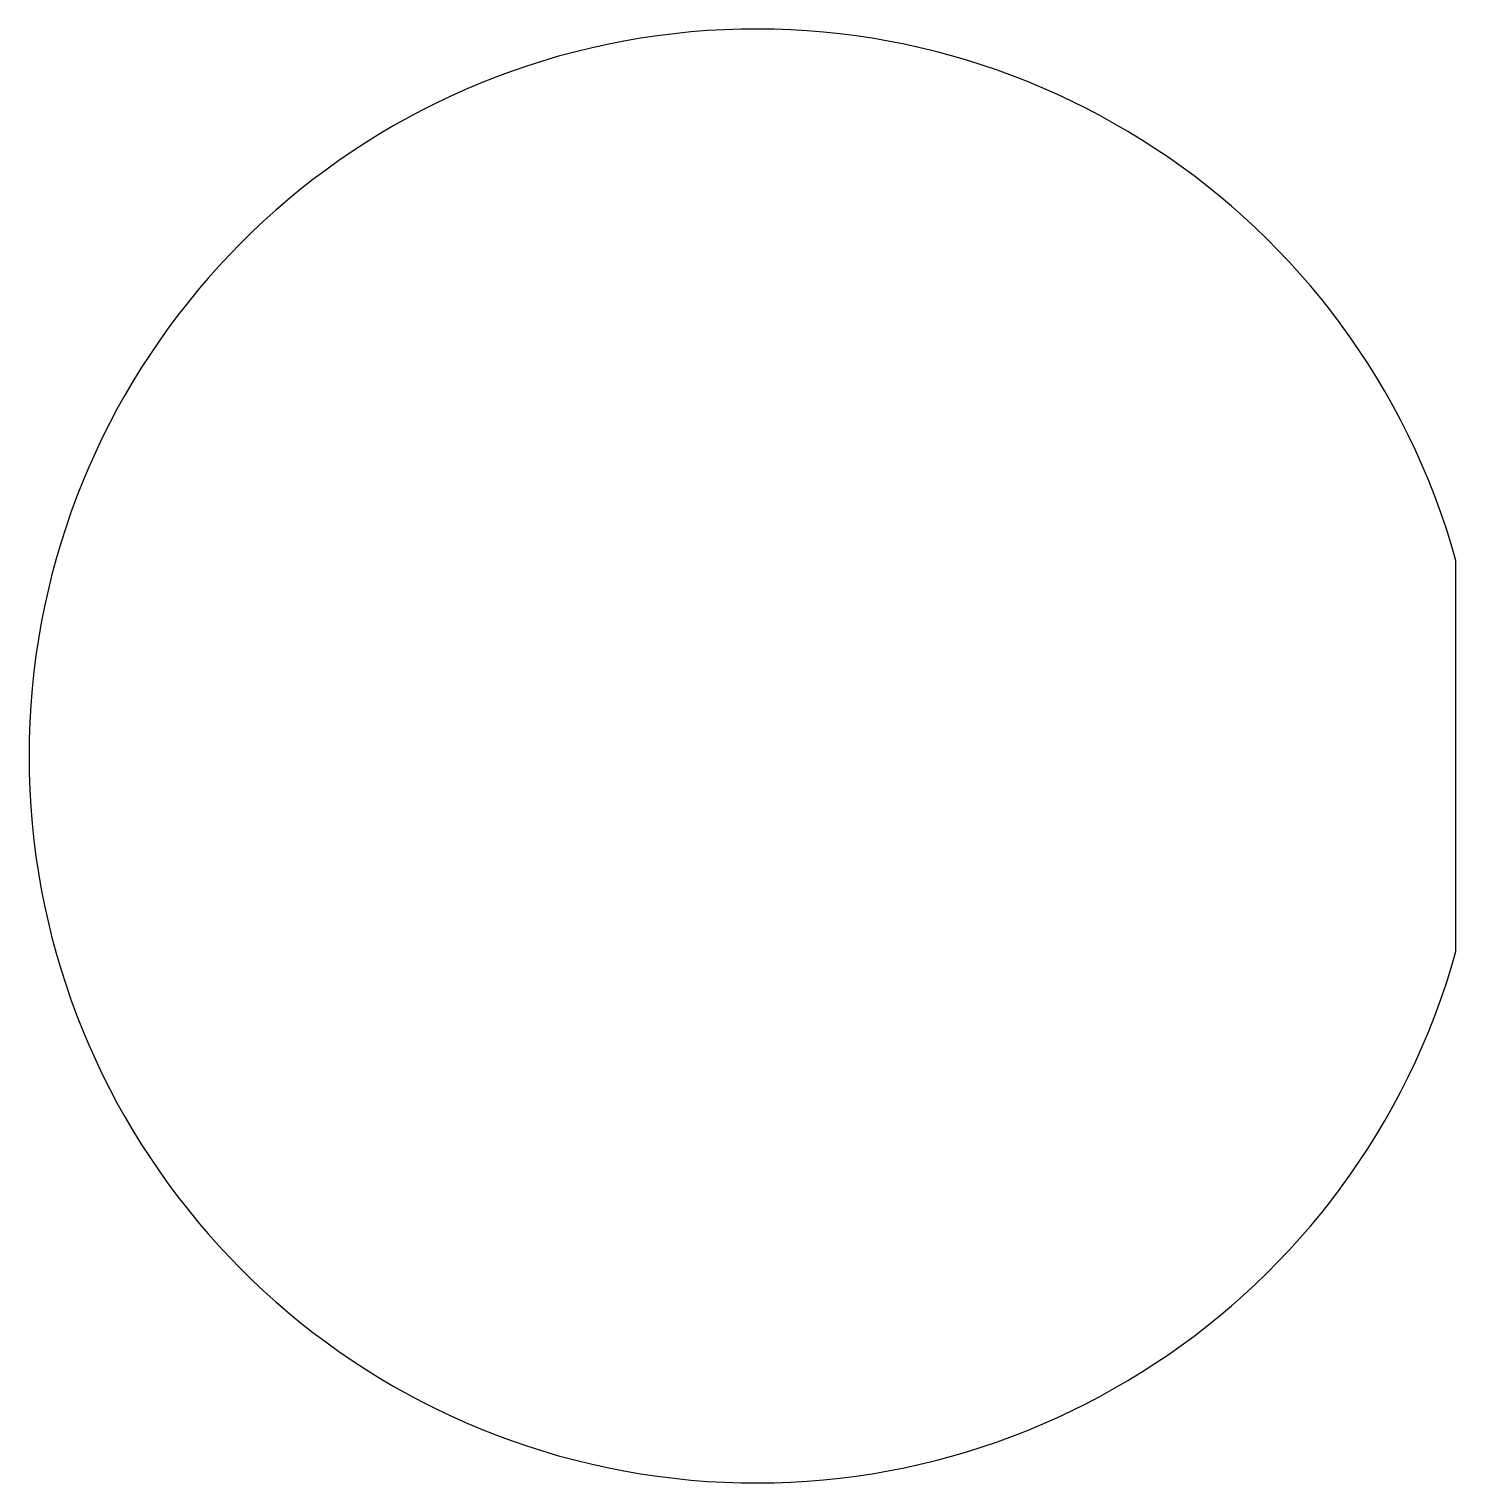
# Model space of a CAD drawing. Header units: inches. Extents: x -2.25 to 2.17, y -2.25 to 2.25.
import ezdxf

# ---------------------------------------------------------------- set-up
doc = ezdxf.new("R2010")
doc.units = ezdxf.units.IN
doc.layers.get('0').update_dxf_attribs({"linetype": 'CONTINUOUS'})

msp = doc.modelspace()

# ---------------------------------------------------------------- linework, layer by layer
msp.add_lwpolyline([(2.167, -0.6056), (2.167, 0.6056, 7.293602)], format="xyb", close=True)

doc.saveas('drawing.dxf')
